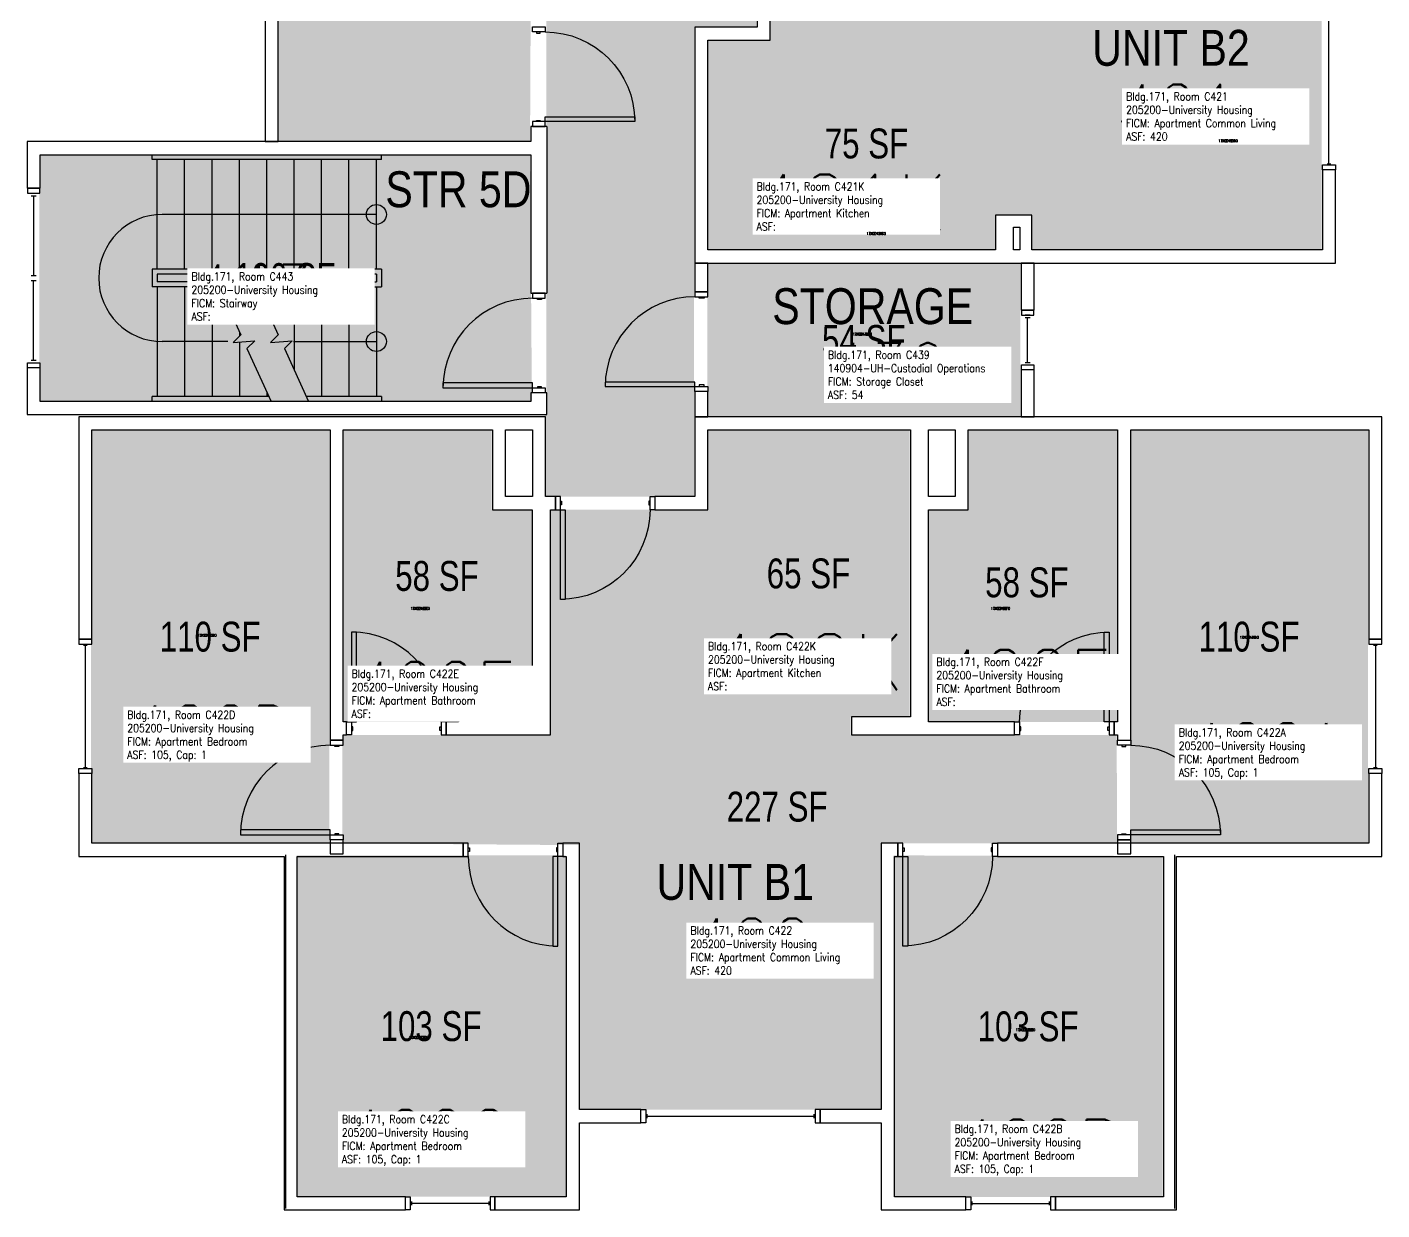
# Model space of a CAD drawing. Header units: inches. Extents: x 56 to 3925, y -1092 to 1470.
# Drawn here: x 3379 to 3923, y -535 to -60 of the extents above; entities that cross this region are included whole.
import ezdxf
from ezdxf.enums import TextEntityAlignment as Align

# ---------------------------------------------------------------- set-up
doc = ezdxf.new("R2010")
doc.units = ezdxf.units.IN
doc.header["$LTSCALE"] = 48
doc.header["$MEASUREMENT"] = 0
for name, color, linetype in [('A-DOOR', 2, 'Continuous'), ('A-FLOR', 3, 'Continuous'), ('A-GLAZ', 152, 'Continuous'), ('A-IDEN-RNUM', 7, 'Continuous'), ('A-IDEN-SNUM', 4, 'Continuous'), ('A-IDEN-VNUM', 4, 'Continuous'), ('A-MISC', 1, 'Continuous'), ('A-WALL', 5, 'Continuous'), ('AREA-TEXT', 3, 'Continuous'), ('Rooms-Category-Color', 7, 'Continuous'), ('Rooms-College-Color', 7, 'Continuous'), ('Rooms-Department-Color', 7, 'Continuous'), ('Rooms-Division-Color', 7, 'Continuous'), ('Rooms-Information', 7, 'Continuous')]:
    doc.layers.add(name, color=color, linetype=linetype)
doc.styles.add('AREA', font='arial.ttf', dxfattribs={"width": 0.75, "height": 12})
doc.styles.add('DIMS', font='ARIALN.TTF')
doc.styles.add('ROOMSNUMBER', font='txt.shx', dxfattribs={"height": 0.03})
doc.styles.add('ROOMVNUMBER', font='simplex.shx', dxfattribs={"width": 0.85})
doc.styles.get("Standard").update_dxf_attribs({"font": 'ARIALN.TTF'})
doc.dimstyles.new('NBA 2004', dxfattribs={"dimscale": 48, "dimtxt": 0.09375, "dimasz": 0.09375, "dimexe": 0.125, "dimexo": 0.125, "dimgap": 0.0625, "dimtad": 1, "dimdec": 3, "dimzin": 3, "dimdsep": 46, "dimlunit": 4, "dimtxsty": 'DIMS', "dimblk": 'ARCHTICK', "dimcen": 0.09375, "dimdle": 0.125, "dimclrd": 256, "dimclre": 256, "dimclrt": 2, "dimadec": 0, "dimazin": 0, "dimtfac": 0.75, "dimtdec": 3, "dimtmove": 2, "dimatfit": 2, "dimfxl": 1, "dimfrac": 2, "dimtolj": 1, "dimtzin": 0, "dimlwd": -1, "dimlwe": -1, "dimarcsym": 0})

# ---------------------------------------------------------------- blocks, each defined once
blk = doc.blocks.new('_ArchTick')
at = {"color": 0, "linetype": 'ByBlock', "const_width": 0.15}
blk.add_lwpolyline([(-0.5, -0.5), (0.5, 0.5)], dxfattribs=at)

msp = doc.modelspace()

# ---------------------------------------------------------------- hatches: boundary and pattern name
at = {"layer": 'Rooms-Category-Color', "true_color": 0xadadad}
for points in [[(3586.39, 1019.28), (3646.39, 1019.28), (3646.39, 835.24), (3671.39, 835.24), (3671.39, 752.92), (3646.39, 752.92), (3646.39, 22.1), (3671.39, 22.1), (3671.39, -60.22), (3646.39, -60.22), (3646.39, -248.61), (3586.39, -248.61), (3586.39, -215.61), (3587.01, -215.61), (3587.01, -44.24), (3586.39, -44.24), (3586.39, 119.53), (3561.39, 119.53), (3561.39, 201.85), (3586.39, 201.85), (3586.39, 932.67), (3561.39, 932.67), (3561.39, 1014.99), (3586.39, 1014.99)], [(3580.51, -111.36), (3383.51, -111.36), (3383.51, -210.36), (3581.26, -210.36)]]:
    msp.add_hatch(color=253, dxfattribs=at).paths.add_polyline_path(points)
at = {"layer": 'Rooms-Category-Color', "true_color": 0x728ef3}
for points in [[(3781.76, -149.61), (3781.76, -65.47), (3676.64, -65.47), (3676.64, -4.34), (3685.59, -4.34), (3685.59, 0.91), (3676.64, 0.91), (3676.64, 22.1), (3726.01, 22.1), (3726.01, 0.91), (3719.59, 0.91), (3719.59, -4.34), (3733.26, -4.34), (3733.26, 27.35), (3719.39, 27.35), (3719.39, 56.1), (3733.26, 56.1), (3733.26, 232.14), (3719.39, 232.14), (3719.39, 260.89), (3777.39, 260.89), (3777.39, -14.11), (3898.39, -14.11), (3898.39, -149.61)], [(3651.64, -65.47), (3781.76, -65.47), (3781.76, -135.61), (3767.14, -135.61), (3767.14, -149.61), (3651.64, -149.61)], [(3777.39, -216.61), (3777.39, -154.86), (3651.64, -154.86), (3651.64, -216.61)], [(3404.26, -221.86), (3499.89, -221.86), (3499.89, -346.41), (3499.89, -387.74), (3404.26, -387.74)], [(3505.14, -221.86), (3505.14, -338.99), (3551.51, -338.99), (3551.51, -336.99), (3581.13, -336.99), (3581.13, -253.86), (3565.14, -253.86), (3565.14, -221.86)], [(3651.62, -221.86), (3733, -221.86), (3733, -336.99), (3651.62, -336.99)], [(3756.14, -221.86), (3816.14, -221.86), (3816.14, -338.99), (3740.26, -338.99), (3740.26, -253.86), (3756.14, -253.86)], [(3821.39, -221.86), (3917.01, -221.86), (3917.01, -387.74), (3821.39, -387.74)], [(3721.25, -494.61), (3600.01, -494.61), (3600.01, -388.47), (3505.14, -387.74), (3505.14, -344.24), (3588.36, -344.24), (3588.38, -253.86), (3651.64, -253.86), (3651.62, -336.99), (3709.24, -336.98), (3709.24, -344.24), (3816.12, -344.24), (3816.14, -387.74), (3721.26, -387.74)], [(3486.76, -392.61), (3594.76, -392.61), (3594.76, -529.61), (3486.76, -529.61)], [(3726.51, -392.61), (3834.51, -392.8), (3834.51, -529.8), (3726.51, -529.61)]]:
    msp.add_hatch(color=171, dxfattribs=at).paths.add_polyline_path(points)
at = {"layer": 'Rooms-Category-Color', "true_color": 0xe3c5e1}
msp.add_hatch(color=254, dxfattribs=at).paths.add_polyline_path([(3580.51, -106.11), (3479.14, -106.11), (3479.14, 24.89), (3581.14, 24.89)])
at = {"layer": 'Rooms-College-Color', "true_color": 0xadadad}
for points in [[(3586.39, 1019.28), (3646.39, 1019.28), (3646.39, 835.24), (3671.39, 835.24), (3671.39, 752.92), (3646.39, 752.92), (3646.39, 22.1), (3671.39, 22.1), (3671.39, -60.22), (3646.39, -60.22), (3646.39, -248.61), (3586.39, -248.61), (3586.39, -215.61), (3587.01, -215.61), (3587.01, -44.24), (3586.39, -44.24), (3586.39, 119.53), (3561.39, 119.53), (3561.39, 201.85), (3586.39, 201.85), (3586.39, 932.67), (3561.39, 932.67), (3561.39, 1014.99), (3586.39, 1014.99)], [(3781.76, -149.61), (3781.76, -65.47), (3676.64, -65.47), (3676.64, -4.34), (3685.59, -4.34), (3685.59, 0.91), (3676.64, 0.91), (3676.64, 22.1), (3726.01, 22.1), (3726.01, 0.91), (3719.59, 0.91), (3719.59, -4.34), (3733.26, -4.34), (3733.26, 27.35), (3719.39, 27.35), (3719.39, 56.1), (3733.26, 56.1), (3733.26, 232.14), (3719.39, 232.14), (3719.39, 260.89), (3777.39, 260.89), (3777.39, -14.11), (3898.39, -14.11), (3898.39, -149.61)], [(3580.51, -106.11), (3479.14, -106.11), (3479.14, 24.89), (3581.14, 24.89)], [(3651.64, -65.47), (3781.76, -65.47), (3781.76, -135.61), (3767.14, -135.61), (3767.14, -149.61), (3651.64, -149.61)], [(3580.51, -111.36), (3383.51, -111.36), (3383.51, -210.36), (3581.26, -210.36)], [(3777.39, -216.61), (3777.39, -154.86), (3651.64, -154.86), (3651.64, -216.61)], [(3404.26, -221.86), (3499.89, -221.86), (3499.89, -346.41), (3499.89, -387.74), (3404.26, -387.74)], [(3505.14, -221.86), (3505.14, -338.99), (3551.51, -338.99), (3551.51, -336.99), (3581.13, -336.99), (3581.13, -253.86), (3565.14, -253.86), (3565.14, -221.86)], [(3651.62, -221.86), (3733, -221.86), (3733, -336.99), (3651.62, -336.99)], [(3756.14, -221.86), (3816.14, -221.86), (3816.14, -338.99), (3740.26, -338.99), (3740.26, -253.86), (3756.14, -253.86)], [(3821.39, -221.86), (3917.01, -221.86), (3917.01, -387.74), (3821.39, -387.74)], [(3721.25, -494.61), (3600.01, -494.61), (3600.01, -388.47), (3505.14, -387.74), (3505.14, -344.24), (3588.36, -344.24), (3588.38, -253.86), (3651.64, -253.86), (3651.62, -336.99), (3709.24, -336.98), (3709.24, -344.24), (3816.12, -344.24), (3816.14, -387.74), (3721.26, -387.74)], [(3486.76, -392.61), (3594.76, -392.61), (3594.76, -529.61), (3486.76, -529.61)], [(3726.51, -392.61), (3834.51, -392.8), (3834.51, -529.8), (3726.51, -529.61)]]:
    msp.add_hatch(color=253, dxfattribs=at).paths.add_polyline_path(points)
at = {"layer": 'Rooms-Department-Color', "true_color": 0xacacac}
for points in [[(3586.39, 1019.28), (3646.39, 1019.28), (3646.39, 835.24), (3671.39, 835.24), (3671.39, 752.92), (3646.39, 752.92), (3646.39, 22.1), (3671.39, 22.1), (3671.39, -60.22), (3646.39, -60.22), (3646.39, -248.61), (3586.39, -248.61), (3586.39, -215.61), (3587.01, -215.61), (3587.01, -44.24), (3586.39, -44.24), (3586.39, 119.53), (3561.39, 119.53), (3561.39, 201.85), (3586.39, 201.85), (3586.39, 932.67), (3561.39, 932.67), (3561.39, 1014.99), (3586.39, 1014.99)], [(3580.51, -111.36), (3383.51, -111.36), (3383.51, -210.36), (3581.26, -210.36)]]:
    msp.add_hatch(color=253, dxfattribs=at).paths.add_polyline_path(points)
at = {"layer": 'Rooms-Department-Color', "true_color": 0x604aed}
for points in [[(3781.76, -149.61), (3781.76, -65.47), (3676.64, -65.47), (3676.64, -4.34), (3685.59, -4.34), (3685.59, 0.91), (3676.64, 0.91), (3676.64, 22.1), (3726.01, 22.1), (3726.01, 0.91), (3719.59, 0.91), (3719.59, -4.34), (3733.26, -4.34), (3733.26, 27.35), (3719.39, 27.35), (3719.39, 56.1), (3733.26, 56.1), (3733.26, 232.14), (3719.39, 232.14), (3719.39, 260.89), (3777.39, 260.89), (3777.39, -14.11), (3898.39, -14.11), (3898.39, -149.61)], [(3580.51, -106.11), (3479.14, -106.11), (3479.14, 24.89), (3581.14, 24.89)], [(3651.64, -65.47), (3781.76, -65.47), (3781.76, -135.61), (3767.14, -135.61), (3767.14, -149.61), (3651.64, -149.61)], [(3777.39, -216.61), (3777.39, -154.86), (3651.64, -154.86), (3651.64, -216.61)], [(3404.26, -221.86), (3499.89, -221.86), (3499.89, -346.41), (3499.89, -387.74), (3404.26, -387.74)], [(3505.14, -221.86), (3505.14, -338.99), (3551.51, -338.99), (3551.51, -336.99), (3581.13, -336.99), (3581.13, -253.86), (3565.14, -253.86), (3565.14, -221.86)], [(3651.62, -221.86), (3733, -221.86), (3733, -336.99), (3651.62, -336.99)], [(3756.14, -221.86), (3816.14, -221.86), (3816.14, -338.99), (3740.26, -338.99), (3740.26, -253.86), (3756.14, -253.86)], [(3821.39, -221.86), (3917.01, -221.86), (3917.01, -387.74), (3821.39, -387.74)], [(3721.25, -494.61), (3600.01, -494.61), (3600.01, -388.47), (3505.14, -387.74), (3505.14, -344.24), (3588.36, -344.24), (3588.38, -253.86), (3651.64, -253.86), (3651.62, -336.99), (3709.24, -336.98), (3709.24, -344.24), (3816.12, -344.24), (3816.14, -387.74), (3721.26, -387.74)], [(3486.76, -392.61), (3594.76, -392.61), (3594.76, -529.61), (3486.76, -529.61)], [(3726.51, -392.61), (3834.51, -392.8), (3834.51, -529.8), (3726.51, -529.61)]]:
    msp.add_hatch(color=173, dxfattribs=at).paths.add_polyline_path(points)
at = {"layer": 'Rooms-Division-Color', "true_color": 0xadadad}
for points in [[(3586.39, 1019.28), (3646.39, 1019.28), (3646.39, 835.24), (3671.39, 835.24), (3671.39, 752.92), (3646.39, 752.92), (3646.39, 22.1), (3671.39, 22.1), (3671.39, -60.22), (3646.39, -60.22), (3646.39, -248.61), (3586.39, -248.61), (3586.39, -215.61), (3587.01, -215.61), (3587.01, -44.24), (3586.39, -44.24), (3586.39, 119.53), (3561.39, 119.53), (3561.39, 201.85), (3586.39, 201.85), (3586.39, 932.67), (3561.39, 932.67), (3561.39, 1014.99), (3586.39, 1014.99)], [(3580.51, -111.36), (3383.51, -111.36), (3383.51, -210.36), (3581.26, -210.36)]]:
    msp.add_hatch(color=253, dxfattribs=at).paths.add_polyline_path(points)
at = {"layer": 'Rooms-Division-Color', "true_color": 0x604aed}
for points in [[(3781.76, -149.61), (3781.76, -65.47), (3676.64, -65.47), (3676.64, -4.34), (3685.59, -4.34), (3685.59, 0.91), (3676.64, 0.91), (3676.64, 22.1), (3726.01, 22.1), (3726.01, 0.91), (3719.59, 0.91), (3719.59, -4.34), (3733.26, -4.34), (3733.26, 27.35), (3719.39, 27.35), (3719.39, 56.1), (3733.26, 56.1), (3733.26, 232.14), (3719.39, 232.14), (3719.39, 260.89), (3777.39, 260.89), (3777.39, -14.11), (3898.39, -14.11), (3898.39, -149.61)], [(3580.51, -106.11), (3479.14, -106.11), (3479.14, 24.89), (3581.14, 24.89)], [(3651.64, -65.47), (3781.76, -65.47), (3781.76, -135.61), (3767.14, -135.61), (3767.14, -149.61), (3651.64, -149.61)], [(3777.39, -216.61), (3777.39, -154.86), (3651.64, -154.86), (3651.64, -216.61)], [(3404.26, -221.86), (3499.89, -221.86), (3499.89, -346.41), (3499.89, -387.74), (3404.26, -387.74)], [(3505.14, -221.86), (3505.14, -338.99), (3551.51, -338.99), (3551.51, -336.99), (3581.13, -336.99), (3581.13, -253.86), (3565.14, -253.86), (3565.14, -221.86)], [(3651.62, -221.86), (3733, -221.86), (3733, -336.99), (3651.62, -336.99)], [(3756.14, -221.86), (3816.14, -221.86), (3816.14, -338.99), (3740.26, -338.99), (3740.26, -253.86), (3756.14, -253.86)], [(3821.39, -221.86), (3917.01, -221.86), (3917.01, -387.74), (3821.39, -387.74)], [(3721.25, -494.61), (3600.01, -494.61), (3600.01, -388.47), (3505.14, -387.74), (3505.14, -344.24), (3588.36, -344.24), (3588.38, -253.86), (3651.64, -253.86), (3651.62, -336.99), (3709.24, -336.98), (3709.24, -344.24), (3816.12, -344.24), (3816.14, -387.74), (3721.26, -387.74)], [(3486.76, -392.61), (3594.76, -392.61), (3594.76, -529.61), (3486.76, -529.61)], [(3726.51, -392.61), (3834.51, -392.8), (3834.51, -529.8), (3726.51, -529.61)]]:
    msp.add_hatch(color=173, dxfattribs=at).paths.add_polyline_path(points)

# ---------------------------------------------------------------- linework, layer by layer
at = {"layer": 'A-DOOR'}
for p, q in [((3651.94, -166.37), (3646.69, -166.37)), ((3646.69, -166.37), (3646.69, -168.37)), ((3646.69, -168.37), (3651.94, -168.37)), ((3648.44, -168.99), (3648.44, -168.37)), ((3648.44, -168.37), (3650.44, -168.37)), ((3650.44, -168.37), (3650.44, -168.99)), ((3651.94, -168.37), (3651.94, -166.37)), ((3650.44, -168.99), (3648.44, -168.99)), ((3646.69, -202.62), (3610.69, -202.62)), ((3610.69, -202.62), (3610.69, -204.37)), ((3610.69, -204.37), (3646.69, -204.37)), ((3646.69, -204.37), (3646.69, -202.62)), ((3646.69, -206.37), (3646.69, -204.37)), ((3646.69, -204.37), (3651.94, -204.37)), ((3651.94, -206.37), (3646.69, -206.37)), ((3650.44, -203.74), (3648.44, -203.74)), ((3648.44, -203.74), (3648.44, -204.37)), ((3648.44, -204.37), (3650.44, -204.37)), ((3650.44, -204.37), (3650.44, -203.74)), ((3651.94, -204.37), (3651.94, -206.37)), ((3592.68, -248.61), (3590.68, -248.61)), ((3590.68, -248.61), (3590.68, -253.86)), ((3592.68, -253.86), (3592.68, -248.61)), ((3628.68, -248.61), (3630.68, -248.61)), ((3628.68, -253.86), (3628.68, -248.61)), ((3630.68, -248.61), (3630.68, -253.86)), ((3590.68, -253.86), (3592.68, -253.86)), ((3592.68, -250.36), (3593.18, -250.36)), ((3592.68, -251.86), (3592.68, -250.36)), ((3593.18, -251.86), (3592.68, -251.86)), ((3592.68, -253.86), (3594.68, -253.86)), ((3592.68, -289.86), (3592.68, -253.86)), ((3593.18, -250.36), (3593.18, -251.86)), ((3594.68, -253.86), (3594.68, -289.86)), ((3628.68, -250.36), (3628.18, -250.36)), ((3628.18, -250.36), (3628.18, -251.86)), ((3628.18, -251.86), (3628.68, -251.86)), ((3628.68, -251.86), (3628.68, -250.36)), ((3630.68, -253.86), (3628.68, -253.86)), ((3594.68, -289.86), (3592.68, -289.86)), ((3510.81, -302.99), (3508.81, -302.99)), ((3508.81, -302.99), (3508.81, -338.99)), ((3510.81, -338.99), (3510.81, -302.99)), ((3811.06, -338.99), (3811.06, -302.99)), ((3811.06, -302.99), (3813.06, -302.99)), ((3813.06, -302.99), (3813.06, -338.99)), ((3506.81, -344.24), (3506.81, -338.99)), ((3506.81, -338.99), (3508.81, -338.99)), ((3508.81, -338.99), (3510.81, -338.99)), ((3508.81, -338.99), (3508.81, -344.24)), ((3509.31, -340.99), (3508.81, -340.99)), ((3508.81, -340.99), (3508.81, -342.49)), ((3508.81, -342.49), (3509.31, -342.49)), ((3509.31, -342.49), (3509.31, -340.99)), ((3544.31, -342.49), (3544.31, -340.99)), ((3544.31, -340.99), (3544.81, -340.99)), ((3544.81, -342.49), (3544.31, -342.49)), ((3546.81, -338.99), (3544.81, -338.99)), ((3544.81, -338.99), (3544.81, -344.24)), ((3544.81, -340.99), (3544.81, -342.49)), ((3546.81, -344.24), (3546.81, -338.99)), ((3775.06, -344.24), (3775.06, -338.99)), ((3775.06, -338.99), (3777.06, -338.99)), ((3777.06, -338.99), (3777.06, -344.24)), ((3777.56, -340.99), (3777.06, -340.99)), ((3777.06, -340.99), (3777.06, -342.49)), ((3777.06, -342.49), (3777.56, -342.49)), ((3777.56, -342.49), (3777.56, -340.99)), ((3813.06, -338.99), (3811.06, -338.99)), ((3812.56, -342.49), (3812.56, -340.99)), ((3812.56, -340.99), (3813.06, -340.99)), ((3813.06, -342.49), (3812.56, -342.49)), ((3815.06, -338.99), (3813.06, -338.99)), ((3813.06, -338.99), (3813.06, -344.24)), ((3813.06, -340.99), (3813.06, -342.49)), ((3815.06, -344.24), (3815.06, -338.99)), ((3505.44, -346.37), (3500.19, -346.37)), ((3500.19, -346.37), (3500.19, -348.37)), ((3505.44, -348.37), (3505.44, -346.37)), ((3508.81, -344.24), (3506.81, -344.24)), ((3544.81, -344.24), (3546.81, -344.24)), ((3777.06, -344.24), (3775.06, -344.24)), ((3813.06, -344.24), (3815.06, -344.24)), ((3816.44, -348.37), (3816.44, -346.37)), ((3816.44, -346.37), (3821.69, -346.37)), ((3821.69, -346.37), (3821.69, -348.37)), ((3500.19, -348.37), (3505.44, -348.37)), ((3502.19, -348.87), (3502.19, -348.37)), ((3502.19, -348.37), (3503.69, -348.37)), ((3503.69, -348.87), (3502.19, -348.87)), ((3503.69, -348.37), (3503.69, -348.87)), ((3821.69, -348.37), (3816.44, -348.37)), ((3818.19, -348.37), (3818.19, -348.87)), ((3819.69, -348.37), (3818.19, -348.37)), ((3818.19, -348.87), (3819.69, -348.87)), ((3819.69, -348.87), (3819.69, -348.37)), ((3500.19, -382.37), (3464.19, -382.37)), ((3464.19, -382.37), (3464.19, -384.37)), ((3464.19, -384.37), (3500.19, -384.37)), ((3500.19, -384.37), (3500.19, -382.37)), ((3500.19, -386.37), (3500.19, -384.37)), ((3500.19, -384.37), (3505.44, -384.37)), ((3503.69, -383.87), (3502.19, -383.87)), ((3502.19, -383.87), (3502.19, -384.37)), ((3502.19, -384.37), (3503.69, -384.37)), ((3503.69, -384.37), (3503.69, -383.87)), ((3505.44, -384.37), (3505.44, -386.37)), ((3816.44, -384.37), (3816.44, -386.37)), ((3821.69, -384.37), (3816.44, -384.37)), ((3818.19, -384.37), (3818.19, -383.87)), ((3818.19, -383.87), (3819.69, -383.87)), ((3819.69, -384.37), (3818.19, -384.37)), ((3819.69, -383.87), (3819.69, -384.37)), ((3821.69, -384.37), (3821.69, -382.37)), ((3821.69, -382.37), (3857.69, -382.37)), ((3857.69, -384.37), (3821.69, -384.37)), ((3821.69, -386.37), (3821.69, -384.37)), ((3857.69, -382.37), (3857.69, -384.37)), ((3505.44, -386.37), (3500.19, -386.37)), ((3555.69, -387.74), (3553.69, -387.74)), ((3553.69, -387.74), (3553.69, -392.99)), ((3555.69, -392.99), (3555.69, -387.74)), ((3555.69, -389.49), (3556.19, -389.49)), ((3555.69, -390.99), (3555.69, -389.49)), ((3556.19, -390.99), (3555.69, -390.99)), ((3556.19, -389.49), (3556.19, -390.99)), ((3591.69, -389.49), (3591.19, -389.49)), ((3591.19, -389.49), (3591.19, -390.99)), ((3591.19, -390.99), (3591.69, -390.99)), ((3591.69, -387.74), (3593.69, -387.74)), ((3591.69, -392.99), (3591.69, -387.74)), ((3591.69, -390.99), (3591.69, -389.49)), ((3593.69, -387.74), (3593.69, -392.99)), ((3730.19, -387.74), (3728.19, -387.74)), ((3728.19, -387.74), (3728.19, -392.99)), ((3730.19, -392.99), (3730.19, -387.74)), ((3730.19, -389.49), (3730.69, -389.49)), ((3730.19, -390.99), (3730.19, -389.49)), ((3730.69, -390.99), (3730.19, -390.99)), ((3730.69, -389.49), (3730.69, -390.99)), ((3766.19, -389.49), (3765.69, -389.49)), ((3765.69, -389.49), (3765.69, -390.99)), ((3765.69, -390.99), (3766.19, -390.99)), ((3766.19, -387.74), (3768.19, -387.74)), ((3766.19, -392.99), (3766.19, -387.74)), ((3766.19, -390.99), (3766.19, -389.49)), ((3768.19, -387.74), (3768.19, -392.99)), ((3816.44, -386.37), (3821.69, -386.37)), ((3553.69, -392.99), (3555.69, -392.99)), ((3591.69, -392.99), (3589.69, -392.99)), ((3589.69, -392.99), (3589.69, -428.99)), ((3591.69, -428.99), (3591.69, -392.99)), ((3593.69, -392.99), (3591.69, -392.99)), ((3728.19, -392.99), (3730.19, -392.99)), ((3730.19, -392.99), (3732.19, -392.99)), ((3730.19, -428.99), (3730.19, -392.99)), ((3732.19, -392.99), (3732.19, -428.99)), ((3768.19, -392.99), (3766.19, -392.99)), ((3589.69, -428.99), (3591.69, -428.99)), ((3732.19, -428.99), (3730.19, -428.99))]:
    msp.add_line(p, q, dxfattribs=at)
for points in [[(3581.56, -62.11), (3581.56, -60.11), (3586.56, -60.11), (3586.56, -62.11)], [(3583.06, -62.11), (3583.06, -62.61), (3584.56, -62.61), (3584.56, -62.11)], [(3583.06, -98.11), (3583.06, -97.61), (3584.56, -97.61), (3584.56, -98.11)], [(3586.56, -98.11), (3586.56, -96.11), (3622.56, -96.11), (3622.56, -98.11)], [(3581.56, -98.11), (3581.56, -100.11), (3586.56, -100.11), (3586.56, -98.11)], [(3586.56, -168.99), (3586.56, -166.99), (3581.56, -166.99), (3581.56, -168.99)], [(3585.06, -168.99), (3585.06, -169.49), (3583.56, -169.49), (3583.56, -168.99)], [(3581.56, -204.99), (3581.56, -202.99), (3545.56, -202.99), (3545.56, -204.99)], [(3586.56, -204.99), (3586.56, -206.99), (3581.56, -206.99), (3581.56, -204.99)], [(3585.06, -204.99), (3585.06, -204.49), (3583.56, -204.49), (3583.56, -204.99)]]:
    msp.add_lwpolyline(points, close=True, dxfattribs=at)
at = {"layer": 'A-DOOR', "extrusion": (0, 0, -1)}
for centre, start, end in [((-3586.56, -98.11), 90, 180), ((-3592.68, -253.86), 180, 270), ((-3813.06, -338.99), 0, 90), ((-3821.69, -384.37), 90, 180), ((-3730.19, -392.99), 180, 270)]:
    msp.add_arc(centre, 36, start, end, dxfattribs=at)
at = {"layer": 'A-DOOR'}
for centre, start, end in [((3646.69, -204.37), 90, 180), ((3581.56, -204.99), 90, 180), ((3508.81, -338.99), 0, 90), ((3500.19, -384.37), 90, 180), ((3591.69, -392.99), 180, 270)]:
    msp.add_arc(centre, 36, start, end, dxfattribs=at)
at = {"layer": 'A-FLOR'}
for p, q in [((3428.81, -113.36), (3428.81, -111.36)), ((3520.81, -113.36), (3428.81, -113.36)), ((3430.81, -157.36), (3430.81, -113.36)), ((3441.81, -157.36), (3441.81, -113.36)), ((3452.81, -157.36), (3452.81, -113.36)), ((3463.81, -157.36), (3463.81, -113.36)), ((3474.81, -157.36), (3474.81, -113.36)), ((3485.81, -157.36), (3485.81, -113.36)), ((3496.81, -157.36), (3496.81, -113.36)), ((3507.81, -157.36), (3507.81, -113.36)), ((3518.81, -157.36), (3518.81, -113.36)), ((3520.81, -113.36), (3520.81, -111.36)), ((3518.81, -135.36), (3432.81, -135.36)), ((3428.81, -157.36), (3428.81, -164.36)), ((3520.81, -157.36), (3428.81, -157.36)), ((3520.81, -157.36), (3520.81, -164.36)), ((3430.81, -159.36), (3430.81, -162.36)), ((3518.81, -159.36), (3430.81, -159.36)), ((3454.68, -162.36), (3430.81, -162.36)), ((3469.68, -162.36), (3518.81, -162.36)), ((3518.81, -159.36), (3518.81, -162.36)), ((3455.59, -164.36), (3428.81, -164.36)), ((3430.81, -164.36), (3430.81, -208.36)), ((3441.81, -164.36), (3441.81, -208.36)), ((3452.81, -164.36), (3452.81, -208.36)), ((3452.81, -164.36), (3452.81, -208.36)), ((3470.59, -164.36), (3520.81, -164.36)), ((3474.81, -164.36), (3474.81, -173.61)), ((3485.81, -164.36), (3485.81, -197.77)), ((3496.81, -164.36), (3496.81, -208.36)), ((3507.81, -164.36), (3507.81, -208.36)), ((3518.81, -164.36), (3518.81, -208.36)), ((3463.81, -182.41), (3463.81, -184.18)), ((3463.81, -186.49), (3463.81, -208.36)), ((3474.81, -206.56), (3474.81, -208.36)), ((3428.81, -210.36), (3428.81, -208.36)), ((3475.63, -208.36), (3428.81, -208.36)), ((3520.81, -208.36), (3490.63, -208.36)), ((3520.81, -208.36), (3520.81, -210.36))]:
    msp.add_line(p, q, dxfattribs=at)
for points in [[(3454.68, -162.36), (3464.38, -183.62), (3461.25, -186.69), (3469.99, -186.02), (3466.86, -189.09), (3476.55, -210.36)], [(3469.68, -162.36), (3479.38, -183.62), (3476.25, -186.69), (3484.99, -186.02), (3481.86, -189.09), (3491.55, -210.36)]]:
    msp.add_lwpolyline(points, dxfattribs=at)
for centre in [(3518.81, -135.36), (3518.81, -186.36)]:
    msp.add_circle(centre, 4, dxfattribs=at)
msp.add_arc((3432.81, -160.86), 25.5, 90, 270, dxfattribs=at)
at = {"layer": 'A-GLAZ'}
for p, q in [((3901.31, -115), (3901.31, -48)), ((3900.56, -115), (3902.06, -115)), ((3380.19, -127.86), (3382.19, -127.86)), ((3381.19, -127.86), (3381.19, -159.86)), ((3380.19, -159.86), (3382.19, -159.86)), ((3380.19, -161.86), (3382.19, -161.86)), ((3381.19, -193.86), (3381.19, -161.86)), ((3782.81, -173.74), (3777.81, -173.74)), ((3777.81, -173.74), (3777.81, -175.74)), ((3782.81, -175.74), (3782.81, -173.74)), ((3777.81, -175.74), (3782.81, -175.74)), ((3781.31, -175.74), (3779.31, -175.74)), ((3779.31, -176.74), (3781.31, -176.74)), ((3780.31, -194.74), (3780.31, -176.74)), ((3380.19, -193.86), (3382.19, -193.86)), ((3777.81, -197.74), (3777.81, -195.74)), ((3777.81, -195.74), (3782.81, -195.74)), ((3779.31, -194.74), (3781.31, -194.74)), ((3779.31, -195.74), (3781.31, -195.74)), ((3782.81, -195.74), (3782.81, -197.74)), ((3782.81, -197.74), (3777.81, -197.74)), ((3404.56, -305.77), (3399.31, -305.77)), ((3399.31, -305.77), (3399.31, -307.77)), ((3399.31, -307.77), (3404.56, -307.77)), ((3401.19, -308.27), (3402.69, -308.27)), ((3401.94, -308.27), (3401.94, -357.27)), ((3404.56, -307.77), (3404.56, -305.77)), ((3922.56, -305.77), (3917.31, -305.77)), ((3917.31, -305.77), (3917.31, -307.77)), ((3917.31, -307.77), (3922.56, -307.77)), ((3919.19, -308.27), (3920.69, -308.27)), ((3919.94, -308.27), (3919.94, -357.27)), ((3922.56, -307.77), (3922.56, -305.77)), ((3399.31, -359.77), (3399.31, -357.77)), ((3399.31, -357.77), (3404.56, -357.77)), ((3401.19, -357.27), (3402.69, -357.27)), ((3404.56, -357.77), (3404.56, -359.77)), ((3917.31, -359.77), (3917.31, -357.77)), ((3917.31, -357.77), (3922.56, -357.77)), ((3919.19, -357.27), (3920.69, -357.27)), ((3922.56, -357.77), (3922.56, -359.77)), ((3404.56, -359.77), (3399.31, -359.77)), ((3922.56, -359.77), (3917.31, -359.77)), ((3624.94, -499.86), (3624.94, -494.61)), ((3624.94, -494.61), (3626.94, -494.61)), ((3626.94, -494.61), (3626.94, -499.86)), ((3696.94, -494.61), (3694.94, -494.61)), ((3694.94, -494.61), (3694.94, -499.86)), ((3696.94, -499.86), (3696.94, -494.61)), ((3626.94, -499.86), (3624.94, -499.86)), ((3627.44, -496.49), (3627.44, -497.99)), ((3627.44, -497.24), (3694.44, -497.24)), ((3694.44, -496.49), (3694.44, -497.99)), ((3694.94, -499.86), (3696.94, -499.86)), ((3530.44, -534.86), (3530.44, -529.61)), ((3530.44, -529.61), (3532.44, -529.61)), ((3532.44, -529.61), (3532.44, -534.86)), ((3532.94, -531.49), (3532.94, -532.99)), ((3563.94, -532.24), (3532.94, -532.24)), ((3563.94, -531.49), (3563.94, -532.99)), ((3566.44, -529.61), (3564.44, -529.61)), ((3564.44, -529.61), (3564.44, -534.86)), ((3566.44, -534.86), (3566.44, -529.61)), ((3755.44, -534.86), (3755.44, -529.61)), ((3755.44, -529.61), (3757.44, -529.61)), ((3757.44, -529.61), (3757.44, -534.86)), ((3757.44, -531.49), (3757.44, -532.99)), ((3757.94, -531.49), (3757.94, -532.99)), ((3757.94, -532.24), (3788.94, -532.24)), ((3788.94, -531.49), (3788.94, -532.99)), ((3791.44, -529.61), (3789.44, -529.61)), ((3789.44, -529.61), (3789.44, -534.86)), ((3789.44, -532.99), (3789.44, -531.49)), ((3791.44, -534.86), (3791.44, -529.61)), ((3532.44, -534.86), (3530.44, -534.86)), ((3564.44, -534.86), (3566.44, -534.86)), ((3757.44, -534.86), (3755.44, -534.86)), ((3789.44, -534.86), (3791.44, -534.86))]:
    msp.add_line(p, q, dxfattribs=at)
for points in [[(3903.94, -115.5), (3903.94, -117.5), (3898.69, -117.5), (3898.69, -115.5)], [(3383.69, -126.86), (3383.69, -124.86), (3378.69, -124.86), (3378.69, -126.86)], [(3383.69, -194.86), (3383.69, -196.86), (3378.69, -196.86), (3378.69, -194.86)]]:
    msp.add_lwpolyline(points, close=True, dxfattribs=at)
at = {"layer": 'A-WALL'}
for p, q in [((3474.19, 24.89), (3474.19, -106.11)), ((3479.44, -106.11), (3479.44, 24.89)), ((3671.69, -45.83), (3671.69, -60.22)), ((3676.94, -65.47), (3676.94, -45.83)), ((3646.69, -60.22), (3646.69, -154.86)), ((3671.69, -60.22), (3646.69, -60.22)), ((3651.94, -149.61), (3651.94, -65.47)), ((3651.94, -65.47), (3676.94, -65.47)), ((3587.31, -100.11), (3580.81, -100.11)), ((3580.81, -100.11), (3580.81, -106.11)), ((3587.31, -100.11), (3587.31, -166.99)), ((3378.56, -106.11), (3378.56, -124.86)), ((3580.81, -106.11), (3378.56, -106.11)), ((3474.19, -106.11), (3479.44, -106.11)), ((3383.81, -124.86), (3383.81, -111.36)), ((3383.81, -111.36), (3580.81, -111.36)), ((3580.81, -111.36), (3580.81, -166.99)), ((3903.94, -117.5), (3898.69, -117.5)), ((3898.69, -117.5), (3898.69, -149.61)), ((3903.94, -154.86), (3903.94, -117.5)), ((3378.56, -124.86), (3383.81, -124.86)), ((3767.44, -135.61), (3767.44, -149.61)), ((3782.06, -135.61), (3767.44, -135.61)), ((3782.06, -149.61), (3782.06, -135.61)), ((3774.69, -149.61), (3774.69, -140.49)), ((3774.69, -140.49), (3777.19, -140.49)), ((3777.19, -140.49), (3777.19, -149.61)), ((3767.44, -149.61), (3651.94, -149.61)), ((3777.19, -149.61), (3774.69, -149.61)), ((3898.69, -149.61), (3782.06, -149.61)), ((3651.94, -154.86), (3646.69, -154.86)), ((3646.69, -154.86), (3646.69, -166.37)), ((3646.69, -154.86), (3903.94, -154.86)), ((3651.94, -166.37), (3651.94, -154.86)), ((3777.69, -154.86), (3777.69, -173.74)), ((3782.94, -154.86), (3777.69, -154.86)), ((3782.94, -173.74), (3782.94, -154.86)), ((3580.81, -166.99), (3587.31, -166.99)), ((3646.69, -166.37), (3651.94, -166.37)), ((3777.69, -173.74), (3782.94, -173.74)), ((3383.81, -196.86), (3378.56, -196.86)), ((3378.56, -196.86), (3378.56, -215.61)), ((3383.81, -210.36), (3383.81, -196.86)), ((3777.69, -197.74), (3777.69, -216.61)), ((3782.94, -197.74), (3777.69, -197.74)), ((3782.94, -216.61), (3782.94, -197.74)), ((3651.94, -206.37), (3646.69, -206.37)), ((3646.69, -206.37), (3646.69, -216.61)), ((3651.94, -216.61), (3651.94, -206.37)), ((3580.81, -210.36), (3383.81, -210.36)), ((3587.31, -206.99), (3580.81, -206.99)), ((3580.81, -206.99), (3580.81, -210.36)), ((3587.31, -215.61), (3587.31, -206.99)), ((3378.56, -215.61), (3587.31, -215.61)), ((3586.69, -216.61), (3399.31, -216.61)), ((3399.31, -216.61), (3399.31, -305.77)), ((3586.69, -248.61), (3586.69, -216.61)), ((3646.69, -216.61), (3651.94, -216.61)), ((3922.56, -216.61), (3646.69, -216.61)), ((3646.69, -216.61), (3646.69, -248.61)), ((3777.69, -216.61), (3782.94, -216.61)), ((3922.56, -305.77), (3922.56, -216.61)), ((3404.56, -221.86), (3500.19, -221.86)), ((3404.56, -305.77), (3404.56, -221.86)), ((3500.19, -221.86), (3500.19, -346.37)), ((3505.44, -221.86), (3565.44, -221.86)), ((3505.44, -338.99), (3505.44, -221.86)), ((3565.44, -221.86), (3565.44, -253.86)), ((3570.69, -221.86), (3581.44, -221.86)), ((3570.69, -248.61), (3570.69, -221.86)), ((3581.44, -221.86), (3581.44, -248.61)), ((3651.94, -221.86), (3733.31, -221.86)), ((3651.94, -253.86), (3651.94, -221.86)), ((3733.31, -221.86), (3733.31, -336.99)), ((3740.56, -221.86), (3751.19, -221.86)), ((3740.56, -248.61), (3740.56, -221.86)), ((3751.19, -221.86), (3751.19, -248.61)), ((3756.44, -221.86), (3816.44, -221.86)), ((3756.44, -253.86), (3756.44, -221.86)), ((3816.44, -221.86), (3816.44, -338.99)), ((3821.69, -221.86), (3917.31, -221.86)), ((3821.69, -346.37), (3821.69, -221.86)), ((3917.31, -221.86), (3917.31, -305.77)), ((3581.44, -248.61), (3570.69, -248.61)), ((3590.68, -248.61), (3586.69, -248.61)), ((3590.68, -253.86), (3590.68, -248.61)), ((3646.69, -248.61), (3630.68, -248.61)), ((3630.68, -248.61), (3630.68, -253.86)), ((3751.19, -248.61), (3740.56, -248.61)), ((3565.44, -253.86), (3581.43, -253.86)), ((3581.43, -253.86), (3581.43, -336.99)), ((3588.68, -253.86), (3590.68, -253.86)), ((3588.68, -344.24), (3588.68, -253.86)), ((3630.68, -253.86), (3651.94, -253.86)), ((3740.56, -338.99), (3740.56, -253.86)), ((3740.56, -253.86), (3756.44, -253.86)), ((3399.31, -305.77), (3404.56, -305.77)), ((3917.31, -305.77), (3922.56, -305.77)), ((3581.43, -336.99), (3551.81, -336.99)), ((3551.81, -336.99), (3551.81, -338.99)), ((3733.31, -336.99), (3709.56, -336.99)), ((3709.56, -336.99), (3709.56, -344.24)), ((3506.81, -338.99), (3505.44, -338.99)), ((3506.81, -344.24), (3506.81, -338.99)), ((3551.81, -338.99), (3546.81, -338.99)), ((3546.81, -338.99), (3546.81, -344.24)), ((3775.06, -338.99), (3740.56, -338.99)), ((3775.06, -344.24), (3775.06, -338.99)), ((3816.44, -338.99), (3815.06, -338.99)), ((3815.06, -338.99), (3815.06, -344.24)), ((3500.19, -346.37), (3505.44, -346.37)), ((3505.44, -344.24), (3506.81, -344.24)), ((3505.44, -346.37), (3505.44, -344.24)), ((3546.81, -344.24), (3554.19, -344.24)), ((3554.19, -344.24), (3588.68, -344.24)), ((3709.56, -344.24), (3737.81, -344.24)), ((3737.81, -344.24), (3775.06, -344.24)), ((3815.06, -344.24), (3816.44, -344.24)), ((3816.44, -344.24), (3816.44, -346.37)), ((3816.44, -346.37), (3821.69, -346.37)), ((3399.31, -359.77), (3399.31, -392.99)), ((3404.56, -359.77), (3399.31, -359.77)), ((3404.56, -387.74), (3404.56, -359.77)), ((3922.56, -359.77), (3917.31, -359.77)), ((3917.31, -359.77), (3917.31, -387.74)), ((3922.56, -392.99), (3922.56, -359.77)), ((3553.69, -387.74), (3404.56, -387.74)), ((3505.44, -386.37), (3500.19, -386.37)), ((3500.19, -386.37), (3500.19, -391.99)), ((3505.44, -391.99), (3505.44, -386.37)), ((3553.69, -392.99), (3553.69, -387.74)), ((3600.31, -387.74), (3593.69, -387.74)), ((3593.69, -387.74), (3593.69, -392.99)), ((3600.31, -494.61), (3600.31, -387.74)), ((3728.19, -387.74), (3721.56, -387.74)), ((3721.56, -387.74), (3721.56, -494.61)), ((3728.19, -392.99), (3728.19, -387.74)), ((3917.31, -387.74), (3768.19, -387.74)), ((3768.19, -387.74), (3768.19, -392.99)), ((3816.44, -386.37), (3816.44, -391.99)), ((3821.69, -386.37), (3816.44, -386.37)), ((3821.69, -391.99), (3821.69, -386.37)), ((3399.31, -392.99), (3481.81, -392.99)), ((3481.81, -392.99), (3481.81, -534.86)), ((3482.44, -534.24), (3482.44, -392.36)), ((3487.06, -529.61), (3487.06, -392.99)), ((3487.06, -392.99), (3553.69, -392.99)), ((3500.19, -391.99), (3505.44, -391.99)), ((3593.69, -392.99), (3595.06, -392.99)), ((3595.06, -392.99), (3595.06, -529.61)), ((3726.81, -392.99), (3728.19, -392.99)), ((3726.81, -529.61), (3726.81, -392.99)), ((3768.19, -392.99), (3834.81, -392.99)), ((3816.44, -391.99), (3821.69, -391.99)), ((3834.81, -392.99), (3834.81, -529.61)), ((3839.44, -534.24), (3839.44, -392.36)), ((3840.06, -534.86), (3840.06, -392.99)), ((3840.06, -392.99), (3922.56, -392.99)), ((3624.94, -494.61), (3600.31, -494.61)), ((3624.94, -499.86), (3624.94, -494.61)), ((3721.56, -494.61), (3696.94, -494.61)), ((3696.94, -494.61), (3696.94, -499.86)), ((3600.31, -499.86), (3624.94, -499.86)), ((3600.31, -534.86), (3600.31, -499.86)), ((3696.94, -499.86), (3721.56, -499.86)), ((3721.56, -499.86), (3721.56, -534.86)), ((3530.44, -529.61), (3487.06, -529.61)), ((3530.44, -534.86), (3530.44, -529.61)), ((3595.06, -529.61), (3566.44, -529.61)), ((3566.44, -529.61), (3566.44, -534.86)), ((3755.44, -529.61), (3726.81, -529.61)), ((3755.44, -534.86), (3755.44, -529.61)), ((3834.81, -529.61), (3791.44, -529.61)), ((3791.44, -529.61), (3791.44, -534.86)), ((3481.81, -534.86), (3530.44, -534.86)), ((3566.44, -534.86), (3600.31, -534.86)), ((3721.56, -534.86), (3755.44, -534.86)), ((3791.44, -534.86), (3840.06, -534.86))]:
    msp.add_line(p, q, dxfattribs=at)

# ---------------------------------------------------------------- texts
at = {"layer": 'A-IDEN-RNUM', "style": 'ROOMSNUMBER', "width": 0.85}
for s, p in [('0421-00', (3860.82, -105.79)), ('0421-K0', (3719.5, -143.03)), ('0443-00', (3463.58, -168.1)), ('0439-00', (3713.92, -183.41)), ('0422-E0', (3536.41, -293.48)), ('0422-F0', (3769.39, -293.48)), ('0422-D0', (3450.78, -304.27)), ('0422-A0', (3869.29, -305.04)), ('0422-K0', (3691.49, -308.75)), ('0422-00', (3678.54, -423.27)), ('0422-B0', (3779.44, -462.6)), ('0422-C0', (3535.75, -465.65))]:
    msp.add_text(s, height=1, dxfattribs=at).set_placement(p, align=Align.MIDDLE_CENTER)
at = {"layer": 'A-IDEN-SNUM', "style": 'ROOMSNUMBER', "width": 0.85}
for s, p in [('1710C42100', (3860.82, -105.79)), ('1710C421K0', (3719.5, -143.03)), ('1710C44300', (3463.58, -168.1)), ('1710C43900', (3713.92, -183.41)), ('1710C422E0', (3536.41, -293.48)), ('1710C422F0', (3769.39, -293.48)), ('1710C422D0', (3450.78, -304.27)), ('1710C422A0', (3869.29, -305.04)), ('1710C422K0', (3691.49, -308.75)), ('1710C42200', (3678.54, -423.27)), ('1710C422B0', (3779.44, -462.6)), ('1710C422C0', (3535.75, -465.65))]:
    msp.add_text(s, height=1, dxfattribs=at).set_placement(p, align=Align.MIDDLE_CENTER)
at = {"layer": 'A-IDEN-VNUM', "style": 'ROOMVNUMBER'}
for s, width, p in [('421', 0.85, (3840.36, -94.43)), ('443', 0.85, (3469.15, -166.67)), ('439', 0.85, (3724.25, -198.12)), ('422E', 0.85, (3542.11, -326.1)), ('422F', 0.9, (3778.88, -321.35)), ('422D', 0.85, (3452.51, -343.64)), ('422A', 0.85, (3875.61, -350.73)), ('422', 0.85, (3669.5, -429.18)), ('422C', 0.85, (3539.11, -505.99)), ('422B', 0.85, (3784.68, -509.84))]:
    msp.add_text(s, height=22.5, dxfattribs=dict(at, width=width)).set_placement(p, align=Align.MIDDLE_CENTER)
for s, p in [('421K', (3708.96, -130.56)), ('422K', (3691.62, -315.08))]:
    msp.add_text(s, height=22.5, dxfattribs=at).set_placement(p, align=Align.MIDDLE_CENTER)
at = {"layer": 'A-MISC'}
for s, p in [('UNIT B2', (3837.87, -75.68)), ('STR 5D', (3551.74, -132.45)), ('STORAGE', (3718.11, -179.37)), ('UNIT B1', (3662.91, -410.43))]:
    msp.add_text(s, height=14.4, dxfattribs=at).set_placement(p, align=Align.CENTER)
at = {"layer": 'AREA-TEXT', "style": 'AREA', "width": 0.75}
for s, p in [('75 SF', (3715.6, -106.87)), ('136 SF', (3482.2, -160.89)), ('54 SF', (3714.51, -185.74)), ('58 SF', (3543.14, -280.43)), ('65 SF', (3692.31, -279.43)), ('58 SF', (3780.02, -283.01)), ('110 SF', (3452.08, -304.8)), ('110 SF', (3869.2, -304.8)), ('227 SF', (3679.73, -373.01)), ('103 SF', (3540.76, -461.11)), ('103 SF', (3780.51, -461.21))]:
    msp.add_text(s, height=12, dxfattribs=at).set_placement(p, align=Align.MIDDLE_CENTER)

# ---------------------------------------------------------------- leaders
at = {"layer": 'A-FLOR'}
for points in [[(3459.1, -186.36), (3432.81, -186.36)], [(3485.5, -186.36), (3518.81, -186.36)]]:
    msp.add_leader(points, dimstyle='NBA 2004', override={"dimscale": 96, "dimasz": 0.09375, "dimgap": 0.0625, "dimtad": 0}, dxfattribs=at)

# ---------------------------------------------------------------- next in the draw order: texts
at = {"layer": 'Rooms-Information', "char_height": 3.2143, "width": 72, "attachment_point": 7, "style": 'ROOMVNUMBER', "bg_fill": 3, "box_fill_scale": 1.5, "bg_fill_color": 256, "bg_fill_true_color": 13158600, "bg_fill_transparency": 0}
for s, insert in [('Bldg.171, Room C421^M^J205200-University Housing^M^JFICM: Apartment Common Living^M^JASF: 420', (3819.87, -105.68)), ('Bldg.171, Room C421K^M^J205200-University Housing^M^JFICM: Apartment Kitchen^M^JASF: ', (3671.46, -141.81)), ('Bldg.171, Room C443^M^J205200-University Housing^M^JFICM: Stairway^M^JASF: ', (3444.56, -177.92)), ('Bldg.171, Room C439^M^J140904-UH-Custodial Operations^M^JFICM: Storage Closet^M^JASF: 54', (3700.11, -209.37)), ('Bldg.171, Room C422K^M^J205200-University Housing^M^JFICM: Apartment Kitchen^M^JASF: ', (3651.98, -326.33)), ('Bldg.171, Room C422F^M^J205200-University Housing^M^JFICM: Apartment Bathroom^M^JASF: ', (3743.68, -332.6)), ('Bldg.171, Room C422E^M^J205200-University Housing^M^JFICM: Apartment Bathroom^M^JASF: ', (3508.87, -337.35)), ('Bldg.171, Room C422D^M^J205200-University Housing^M^JFICM: Apartment Bedroom^M^JASF: 105, Cap: 1', (3418.81, -354.89)), ('Bldg.171, Room C422A^M^J205200-University Housing^M^JFICM: Apartment Bedroom^M^JASF: 105, Cap: 1', (3841, -361.98)), ('Bldg.171, Room C422^M^J205200-University Housing^M^JFICM: Apartment Common Living^M^JASF: 420', (3644.91, -440.43)), ('Bldg.171, Room C422C^M^J205200-University Housing^M^JFICM: Apartment Bedroom^M^JASF: 105, Cap: 1', (3504.95, -517.24)), ('Bldg.171, Room C422B^M^J205200-University Housing^M^JFICM: Apartment Bedroom^M^JASF: 105, Cap: 1', (3750.98, -521.09))]:
    msp.add_mtext(s, dxfattribs=dict(at, insert=insert))

doc.saveas('drawing.dxf')
